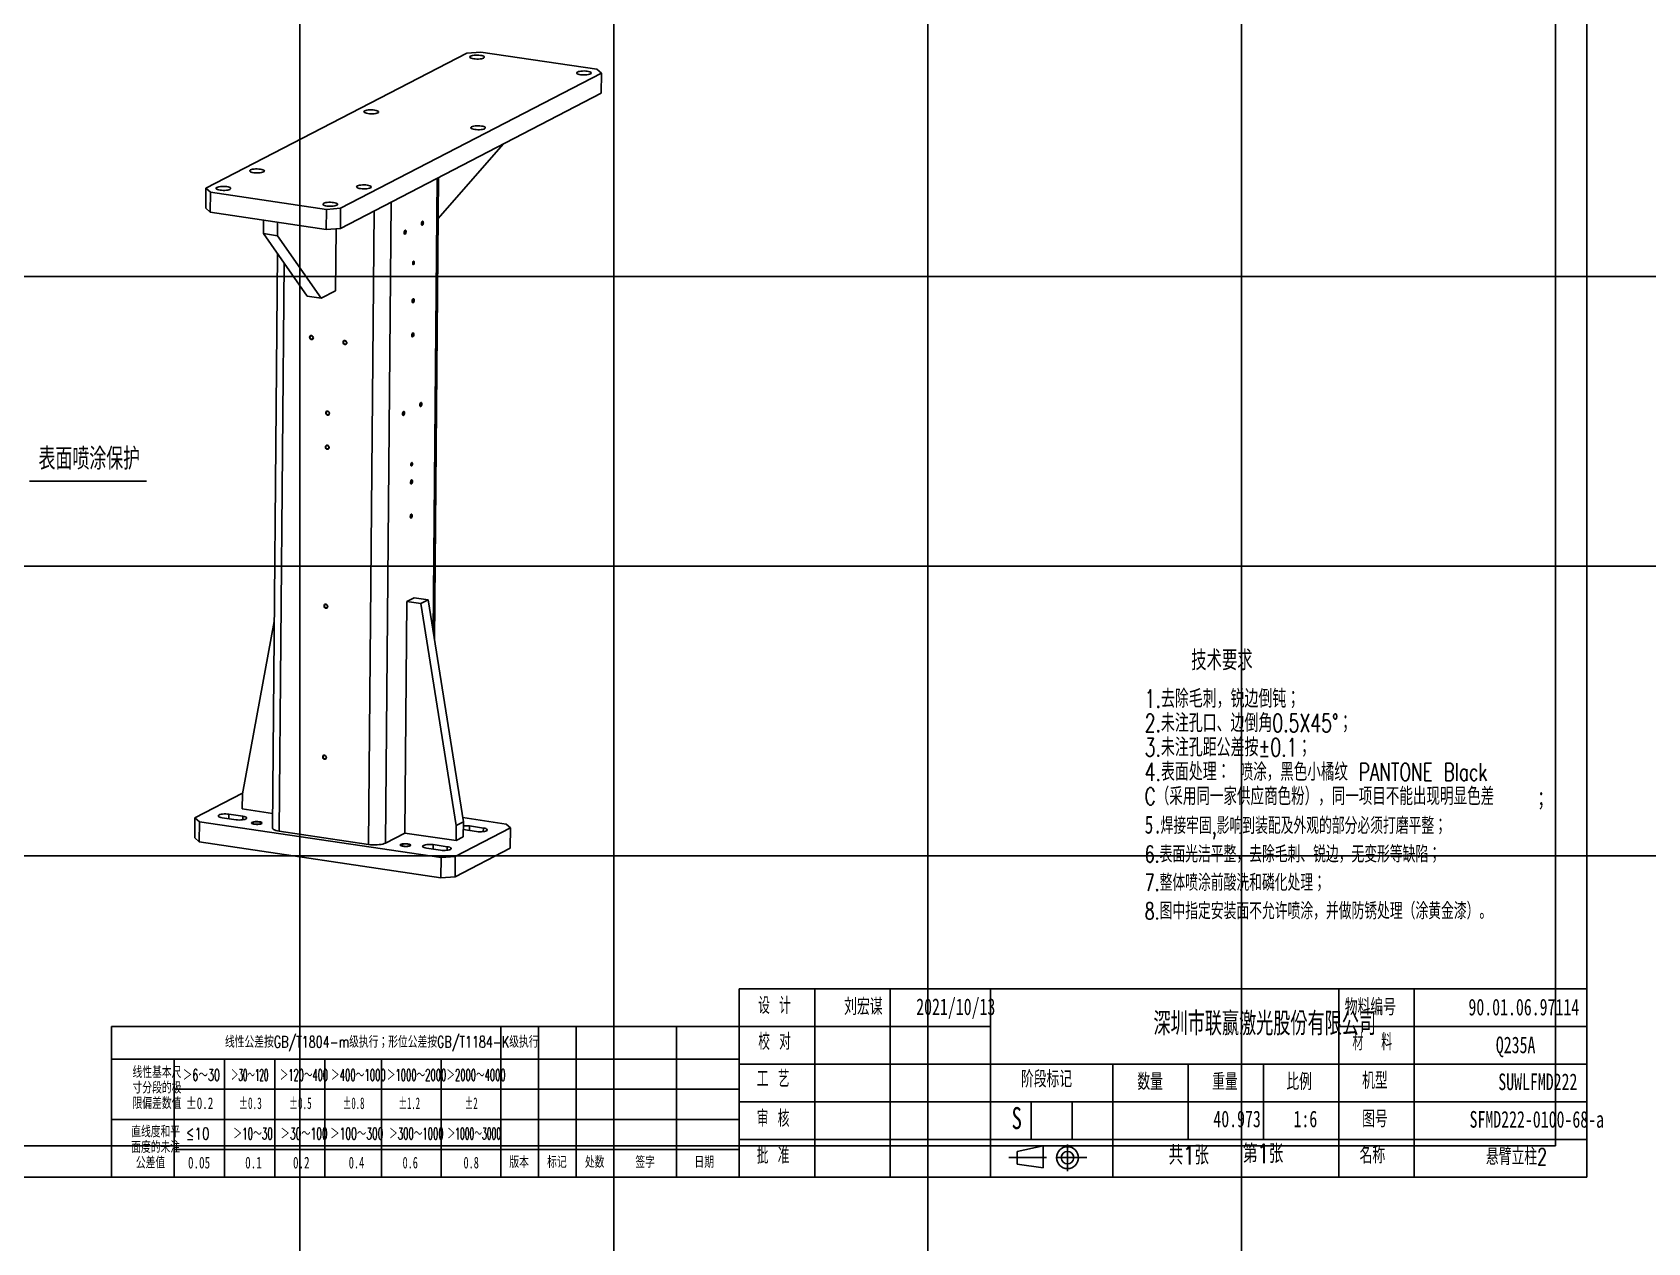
# Model space of a CAD drawing. Extents: x -990 to 1410, y -990 to 1287.
# Drawn here: x 167.4 to 424.7, y -5.5 to 187.4 of the extents above; entities that cross this region are included whole.
import ezdxf

# ---------------------------------------------------------------- set-up
doc = ezdxf.new("R2010")
doc.units = 0
doc.linetypes.add('SLD-SOLID', pattern=[0])
doc.layers.get('0').update_dxf_attribs({"linetype": 'CONTINUOUS'})
for name, color, linetype in [('FORMAT', 7, 'SLD-SOLID'), ('标注层', 7, 'SLD-SOLID'), ('轮廓实线层', 7, 'SLD-SOLID')]:
    doc.layers.add(name, color=color, linetype=linetype)
doc.styles.add('SLDTEXTSTYLE0', font='TXT', dxfattribs={"width": 0.7})
doc.styles.add('SLDTEXTSTYLE10', font='TXT', dxfattribs={"width": 0.529686, "bigfont": 'bigfont'})
doc.styles.add('SLDTEXTSTYLE11', font='TXT', dxfattribs={"width": 0.535647, "bigfont": 'bigfont'})
doc.styles.add('SLDTEXTSTYLE12', font='TXT', dxfattribs={"width": 0.544704, "bigfont": 'bigfont'})
doc.styles.add('SLDTEXTSTYLE13', font='TXT', dxfattribs={"width": 0.532689, "bigfont": 'bigfont'})
doc.styles.add('SLDTEXTSTYLE14', font='TXT', dxfattribs={"width": 0.575959, "bigfont": 'bigfont'})
doc.styles.add('SLDTEXTSTYLE15', font='TXT', dxfattribs={"width": 0.569875, "bigfont": 'bigfont'})
doc.styles.add('SLDTEXTSTYLE16', font='TXT', dxfattribs={"width": 0.760285, "bigfont": 'bigfont'})
doc.styles.add('SLDTEXTSTYLE17', font='TXT', dxfattribs={"width": 0.521764, "bigfont": 'bigfont'})
doc.styles.add('SLDTEXTSTYLE18', font='TXT', dxfattribs={"width": 0.453032, "bigfont": 'bigfont'})
doc.styles.add('SLDTEXTSTYLE19', font='TXT', dxfattribs={"width": 0.608642, "bigfont": 'bigfont'})
doc.styles.add('SLDTEXTSTYLE2', font='TXT', dxfattribs={"width": 0.7, "bigfont": 'bigfont'})
doc.styles.add('SLDTEXTSTYLE20', font='TXT', dxfattribs={"width": 0.6, "bigfont": 'bigfont'})
doc.styles.add('SLDTEXTSTYLE21', font='TXT', dxfattribs={"width": 0.669571, "bigfont": 'bigfont'})
doc.styles.add('SLDTEXTSTYLE22', font='TXT', dxfattribs={"width": 0.526357, "bigfont": 'bigfont'})
doc.styles.add('SLDTEXTSTYLE23', font='TXT', dxfattribs={"width": 0.477246, "bigfont": 'bigfont'})
doc.styles.add('SLDTEXTSTYLE3', font='TXT', dxfattribs={"width": 0.633333, "bigfont": 'bigfont'})
doc.styles.add('SLDTEXTSTYLE4', font='TXT', dxfattribs={"width": 0.541697})
doc.styles.add('SLDTEXTSTYLE5', font='TXT', dxfattribs={"width": 0.644567})
doc.styles.add('SLDTEXTSTYLE6', font='TXT', dxfattribs={"width": 0.655578})
doc.styles.add('SLDTEXTSTYLE7', font='TXT', dxfattribs={"width": 0.551358})
doc.styles.add('SLDTEXTSTYLE8', font='TXT', dxfattribs={"width": 0.573894})
doc.styles.add('SLDTEXTSTYLE9', font='TXT', dxfattribs={"width": 0.582539})

# ---------------------------------------------------------------- blocks, each defined once
blk = doc.blocks.new('SW_NOTE_4')
at = {"layer": 'FORMAT', "color": 0, "attachment_point": 1}
for s, insert, char_height, style in [('\\M+18B5A术\\M+19776\\M+18B81', (0, 4.09), 3.175, 'SLDTEXTSTYLE2'), ('1.\\M+18B8E\\M+18F9C\\M+196D1\\M+18E68\\M+18143锐边\\M+1937C钝\\M+18147', (-7.41, -2.17), 2.88, 'SLDTEXTSTYLE2'), ('2.\\M+196A2\\M+1928D\\M+18D45\\M+18CFB\\M+18141边\\M+1937C\\M+18A700.5X45\\M+1818B\\M+18147', (-7.41, -6.05), 2.88, 'SLDTEXTSTYLE2'), ('3.\\M+196A2\\M+1928D\\M+18D45\\M+18B97\\M+18CF6\\M+18DB7\\M+188C2\\M+1817D0.1\\M+18147', (-7.41, -9.93), 2.88, 'SLDTEXTSTYLE2'), ('4.\\M+1955C\\M+196CA处\\M+1979D\\M+18146', (-7.41, -13.81), 2.88, 'SLDTEXTSTYLE2'), ('喷涂\\M+18143\\M+1FC4B\\M+19046\\M+18FAC\\M+18B6B纹 PANTONE Black', (7.71, -13.89), 2.8, 'SLDTEXTSTYLE2'), ('C\\M+18169\\M+18DD1\\M+19770\\M+193AF\\M+188EA\\M+189C6\\M+18B9F应\\M+18FA4\\M+19046\\M+195B2\\M+1816A\\M+18143\\M+193AF\\M+188EA项\\M+196DA\\M+19573\\M+1945C\\M+18F6F现\\M+196BE显\\M+19046\\M+18DB7', (-7.41, -17.77), 2.8, 'SLDTEXTSTYLE2'), (';', (55.06, -17.69), 2.88, 'SLDTEXTSTYLE0'), ('5.', (-7.41, -22.23), 2.88, 'SLDTEXTSTYLE0'), ('焊\\M+190DA\\M+19853\\M+18CC5,\\M+18965响\\M+1939E\\M+19195\\M+1947A\\M+18B79\\M+18A4F观\\M+19349\\M+19594\\M+195AA\\M+1954B须\\M+191C5\\M+19681\\M+195BD\\M+190AE\\M+18147', (-4.88, -22.52), 2.64583, 'SLDTEXTSTYLE2'), ('6.\\M+1955C\\M+196CA\\M+18CF5洁\\M+195BD\\M+190AE\\M+18143\\M+18B8E\\M+18F9C\\M+196D1\\M+18E68\\M+18141锐边\\M+18143\\M+19DD9变\\M+18C60\\M+19399\\M+1E39E\\M+1E89C\\M+18147', (-7.41, -27.06), 2.64583, 'SLDTEXTSTYLE2'), ('7.\\M+190AE\\M+191CC喷涂\\M+1914F\\M+18E5F\\M+190F4\\M+19861磷\\M+189BB处\\M+1979D\\M+18147', (-7.41, -31.59), 2.6458, 'SLDTEXTSTYLE2'), ('8.图\\M+19286\\M+18E77\\M+192E8\\M+188C0\\M+19195\\M+196CA\\M+19573\\M+188F2许喷涂\\M+18143\\M+19BF3\\M+198F4\\M+19668锈处\\M+1979D\\M+18169涂\\M+189A9\\M+18BE0\\M+18EBD\\M+1816A\\M+18142', (-7.41, -36.11), 2.64583, 'SLDTEXTSTYLE2')]:
    blk.add_mtext(s, dxfattribs=dict(at, insert=insert, char_height=char_height, style=style))
blk = doc.blocks.new('SW_NOTE_5')
at = {"layer": 'FORMAT', "color": 0, "char_height": 1.8521, "attachment_point": 2, "style": 'SLDTEXTSTYLE2'}
for s, insert in [('\\M+192BC线\\M+19378\\M+19861\\M+195BD', (6.37, 2.39)), ('\\M+196CA\\M+19378\\M+19349\\M+196A2\\M+1928D', (6.37, -0.08)), ('\\M+18CF6\\M+18DB7值', (5.55, -2.55))]:
    blk.add_mtext(s, dxfattribs=dict(at, insert=insert))
blk = doc.blocks.new('SW_NOTE_6')
at = {"layer": 'FORMAT', "color": 0, "char_height": 1.8521, "attachment_point": 2, "style": 'SLDTEXTSTYLE2'}
for s, insert in [('线\\M+190AB\\M+18AEE\\M+1967B\\M+18EDA', (6.37, 2.39)), ('\\M+190A1\\M+195AA\\M+19269\\M+19349极', (6.37, -0.08)), ('\\M+18CC0\\M+195CE\\M+18DB7\\M+19094值', (6.37, -2.55))]:
    blk.add_mtext(s, dxfattribs=dict(at, insert=insert))
blk = doc.blocks.new('SW_NOTE_13')
at = {"layer": '标注层', "color": 0}
for p, q in [((-1.43, -0.81), (17.21, -0.81)), ((17.21, -0.81), (-1.43, -0.81)), ((-1.43, -0.81), (17.21, -0.81)), ((17.21, -0.81), (-1.43, -0.81)), ((-1.43, -0.81), (17.21, -0.81)), ((17.21, -0.81), (-1.43, -0.81))]:
    blk.add_line(p, q, dxfattribs=at)
at = {"layer": '标注层', "color": 0, "insert": (0, 4.51), "char_height": 3.5, "attachment_point": 1, "style": 'SLDTEXTSTYLE2'}
blk.add_mtext('\\M+1955C\\M+196CA喷涂\\M+195DB护', dxfattribs=at)

msp = doc.modelspace()

# ---------------------------------------------------------------- linework, layer by layer
at = {"color": 7, "linetype": 'SLD-SOLID'}
for p, q in [((210, -712.999), (210, 1286.999)), ((210, 1009.999), (210, -989.999)), ((260, 10), (260, 1010)), ((310, 10), (310, 1010)), ((360, 10), (360, 1010)), ((260, 287), (260, -713)), ((310, 287), (310, -713)), ((360, 287), (360, -713)), ((410, 287), (410, 10)), ((236.58000686, 184.0616802), (195.02676065, 162.54849774)), ((238.82612972, 184.23786993), (236.58000686, 184.0616802)), ((257.32819789, 181.48329122), (238.82612972, 184.23786993)), ((216.48915911, 159.35318652), (258.04240532, 180.86636899)), ((258.04240532, 180.86636899), (257.32819789, 181.48329122)), ((258.01442948, 177.65890306), (258.04240532, 180.86636899)), ((216.46118327, 156.1457206), (258.01442948, 177.65890306)), ((232.03815397, 157.70979368), (242.36879374, 169.55875583)), ((194.99878481, 159.34103182), (195.02676065, 162.54849774)), ((195.02676065, 162.54849774), (195.74096694, 161.93157492)), ((231.45176049, 90.47901963), (232.09510945, 164.23980534)), ((195.74096694, 161.93157492), (195.7129911, 158.724109)), ((195.74096694, 161.93157492), (214.24303511, 159.17699621)), ((195.7129911, 158.724109), (194.99878481, 159.34103182)), ((195.7129911, 158.724109), (214.21505927, 155.96953028)), ((204.23465615, 157.4554075), (204.2158981, 155.3047729)), ((206.45490428, 157.12485806), (206.43614623, 154.97422346)), ((214.21505927, 155.96953028), (214.24303511, 159.17699621)), ((214.24303511, 159.17699621), (216.48915911, 159.35318652)), ((216.48915911, 159.35318652), (216.46118327, 156.1457206)), ((206.43614623, 154.97422346), (204.2158981, 155.3047729)), ((204.2158981, 155.3047729), (211.18211652, 145.34118846)), ((206.43614623, 154.97422346), (213.40236465, 145.01063903)), ((216.46118327, 156.1457206), (214.21505927, 155.96953028)), ((215.70024038, 146.20030829), (215.78652368, 156.09279901)), ((206.44122707, 152.12194874), (205.64297574, 60.60140806)), ((1009.999, 148.5), (-989.999, 148.5)), ((-589.999, 148.5), (1409.999, 148.5)), ((213.40236465, 145.01063903), (211.18211652, 145.34118846)), ((213.40236465, 145.01063903), (215.70024038, 146.20030829)), ((410, 102.33333333), (-590, 102.33333333)), ((10, 102.33333333), (1010, 102.33333333)), ((226.73081829, 59.8100618), (227.05254048, 96.69592382)), ((228.20147813, 97.29075834), (227.05254048, 96.69592382)), ((227.05254048, 96.69592382), (229.2727893, 96.36537428)), ((228.20147813, 97.29075834), (230.42172695, 96.9602088)), ((230.42172695, 96.9602088), (229.2727893, 96.36537428)), ((229.2727893, 96.36537428), (234.89271065, 61.0036443)), ((230.42172695, 96.9602088), (236.0416483, 61.59847882)), ((200.84890461, 66.07206922), (205.93003182, 93.51279384)), ((193.297717, 62.2346059), (200.86364616, 66.15168169)), ((200.82792275, 63.66647202), (200.84890461, 66.07206922)), ((193.26974118, 59.02714297), (193.297717, 62.2346059)), ((193.297717, 62.2346059), (194.01192467, 61.61768307)), ((197.6238354, 62.25430499), (199.84408367, 61.92375553)), ((200.91642553, 62.47893444), (198.69617727, 62.8094839)), ((205.6634301, 62.94656409), (200.82792275, 63.66647202)), ((235.93505626, 62.26917857), (242.83666452, 61.24167057)), ((194.01192467, 61.61768307), (193.98394885, 58.41022013)), ((232.49622504, 55.88815955), (194.01192467, 61.61768307)), ((220.93333824, 57.9925805), (206.72374976, 60.10809697)), ((226.73081829, 59.8100618), (223.62868653, 58.20400854)), ((234.87172879, 58.59804709), (226.73081829, 59.8100618)), ((243.5508722, 60.62474773), (234.74234987, 56.06434956)), ((234.89271065, 61.0036443), (234.87172879, 58.59804709)), ((236.02066644, 59.19288161), (234.87172879, 58.59804709)), ((236.0416483, 61.59847882), (234.89271065, 61.0036443)), ((236.0416483, 61.59847882), (236.02066644, 59.19288161)), ((236.03089596, 60.36571997), (238.15241193, 60.04986973)), ((239.22475379, 60.60504864), (237.00450552, 60.9355981)), ((243.5508722, 60.62474773), (242.83666452, 61.24167057)), ((243.52289638, 57.41728479), (243.5508722, 60.62474773)), ((193.98394885, 58.41022013), (193.26974118, 59.02714297)), ((232.46824923, 52.68069661), (193.98394885, 58.41022013)), ((230.1874752, 57.40624648), (232.40772347, 57.07569702)), ((233.48006533, 57.63087593), (231.25981706, 57.96142539)), ((243.52289638, 57.41728479), (234.71437405, 52.85688662)), ((410, 56.16666667), (-590, 56.16666667)), ((10, 56.16666667), (1010, 56.16666667)), ((232.46824923, 52.68069661), (232.49622504, 55.88815955)), ((232.49622504, 55.88815955), (234.74234987, 56.06434956)), ((234.74234987, 56.06434956), (234.71437405, 52.85688662)), ((234.71437405, 52.85688662), (232.46824923, 52.68069661)), ((410, 10), (10, 10))]:
    msp.add_line(p, q, dxfattribs=at)
at = {"color": 8, "linetype": 'SLD-SOLID'}
for p, q in [((231.24171654, 91.80065927), (231.87253296, 164.12457194)), ((224.51933178, 160.3176309), (223.62868653, 58.20400854)), ((220.93333824, 57.9925805), (221.81360948, 158.91680888)), ((207.51293428, 150.58911621), (206.72374976, 60.10809697)), ((198.68995052, 62.09558003), (198.69617727, 62.8094839)), ((200.91150202, 61.9144472), (200.91642553, 62.47893444)), ((236.99827878, 60.22169423), (237.00450552, 60.9355981)), ((239.21983028, 60.0405614), (239.22475379, 60.60504864)), ((231.25359032, 57.24752152), (231.25981706, 57.96142539)), ((233.47514182, 57.06638869), (233.48006533, 57.63087593))]:
    msp.add_line(p, q, dxfattribs=at)
at = {"color": 7, "linetype": 'SLD-SOLID', "flags": 128}
for points in [[(237.68961315, 183.15612324), (237.93361387, 183.12875772), (238.19226593, 183.1166844), (238.45259756, 183.12050759), (238.70155696, 183.14003705), (238.92665643, 183.17429095), (239.11661312, 183.22155422), (239.26189972, 183.27945627), (239.35523187, 183.34509328), (239.39192786, 183.41517392), (239.37014923, 183.48618443), (239.29098871, 183.55456422), (239.15841258, 183.61688333), (238.97907183, 183.67001815), (238.76195487, 183.71130208), (238.51795698, 183.7386687), (238.25930492, 183.75074203), (237.99897329, 183.74691883), (237.75001333, 183.72738946), (237.52491213, 183.69313429), (237.3349549, 183.64587111), (237.18966885, 183.58796897), (237.09633614, 183.52233205), (237.05964071, 183.45225133), (237.08142107, 183.38124208), (237.16058214, 183.31286221), (237.29315827, 183.2505431), (237.47249902, 183.19740827), (237.68961315, 183.15612324)], [(254.71151617, 180.62191078), (254.95551634, 180.59454534), (255.2141684, 180.58247202), (255.47450003, 180.58629521), (255.72345999, 180.60582459), (255.9485589, 180.64007857), (256.13851614, 180.68734175), (256.28380219, 180.74524389), (256.3771349, 180.81088081), (256.41383033, 180.88096153), (256.39205225, 180.95197197), (256.31289118, 181.02035184), (256.18031505, 181.08267094), (256.0009743, 181.13580577), (255.78385789, 181.17708962), (255.53985945, 181.20445632), (255.28120739, 181.21652964), (255.02087576, 181.21270645), (254.77191635, 181.19317699), (254.5468146, 181.15892191), (254.35685792, 181.11165864), (254.21157132, 181.05375659), (254.11823916, 180.98811959), (254.08154318, 180.91803895), (254.10332409, 180.84702961), (254.18248461, 180.77864982), (254.31506074, 180.71633072), (254.49440149, 180.66319589), (254.71151617, 180.62191078)], [(220.83852849, 174.43188405), (221.08252921, 174.40451854), (221.34118013, 174.39244462), (221.60151176, 174.39626781), (221.85047002, 174.41579668), (222.07557178, 174.45005177), (222.26552846, 174.49731503), (222.41081506, 174.55521708), (222.50414722, 174.62085409), (222.5408432, 174.69093473), (222.51906457, 174.76194524), (222.43990291, 174.83032444), (222.30732678, 174.89264355), (222.12798489, 174.94577778), (221.91087021, 174.9870629), (221.66687004, 175.01442833), (221.40821912, 175.02650225), (221.14788749, 175.02267905), (220.89892867, 175.00315027), (220.67382747, 174.9688951), (220.48387024, 174.92163192), (220.33858419, 174.86372979), (220.24525148, 174.79809286), (220.20855605, 174.72801214), (220.23033413, 174.65700171), (220.30949634, 174.58862243), (220.44207247, 174.52630332), (220.62141436, 174.47316909), (220.83852849, 174.43188405)], [(237.86043151, 171.89767159), (238.10443168, 171.87030615), (238.3630826, 171.85823224), (238.62341423, 171.86205543), (238.87237305, 171.88158422), (239.09747425, 171.91583938), (239.28743148, 171.96310257), (239.43271753, 172.0210047), (239.52605024, 172.08664162), (239.56274567, 172.15672235), (239.54096759, 172.22773278), (239.46180538, 172.29611206), (239.32922925, 172.35843116), (239.14988736, 172.4115654), (238.93277323, 172.45285043), (238.68877251, 172.48021595), (238.43012159, 172.49228987), (238.16978996, 172.48846667), (237.9208317, 172.46893781), (237.69572994, 172.43468272), (237.50577326, 172.38741946), (237.36048666, 172.3295174), (237.2671545, 172.2638804), (237.23045852, 172.19379976), (237.25223715, 172.12278924), (237.33139881, 172.05441005), (237.46397494, 171.99209094), (237.64331683, 171.9389567), (237.86043151, 171.89767159)], [(202.64701497, 165.01367043), (202.89101569, 164.98630491), (203.14966661, 164.97423099), (203.40999881, 164.97805448), (203.65895707, 164.99758335), (203.88405826, 165.03183814), (204.07401494, 165.0791014), (204.21930154, 165.13700346), (204.3126337, 165.20264046), (204.34932968, 165.2727211), (204.32755105, 165.34373162), (204.24838939, 165.41211081), (204.11581326, 165.47442992), (203.93647137, 165.52756416), (203.71935669, 165.56884927), (203.47535652, 165.59621471), (203.2167056, 165.60828862), (202.95637397, 165.60446543), (202.70741516, 165.58493664), (202.48231395, 165.55068148), (202.29235672, 165.50341829), (202.14707067, 165.44551616), (202.05373796, 165.37987924), (202.01704253, 165.30979851), (202.03882118, 165.23878838), (202.11798339, 165.1704091), (202.25055895, 165.1080897), (202.42990084, 165.05495546), (202.64701497, 165.01367043)], [(197.2853058, 162.23777593), (197.52930652, 162.21041041), (197.78795744, 162.19833649), (198.04828907, 162.20215969), (198.29724733, 162.22168855), (198.52234909, 162.25594364), (198.71230577, 162.3032069), (198.85759237, 162.36110895), (198.95092453, 162.42674596), (198.98762051, 162.4968266), (198.96584188, 162.56783712), (198.88668022, 162.63621631), (198.75410409, 162.69853542), (198.5747622, 162.75166965), (198.35764752, 162.79295477), (198.11364735, 162.8203202), (197.85499643, 162.83239412), (197.5946648, 162.82857093), (197.34570599, 162.80904214), (197.12060478, 162.77478697), (196.93064755, 162.72752379), (196.7853615, 162.66962166), (196.69202879, 162.60398473), (196.65533336, 162.53390401), (196.67711144, 162.46289358), (196.75627365, 162.3945143), (196.88884978, 162.33219519), (197.06819167, 162.27906096), (197.2853058, 162.23777593)], [(219.66891799, 162.47945796), (219.91291816, 162.45209253), (220.17156908, 162.44001861), (220.43190128, 162.4438421), (220.6808601, 162.46337089), (220.90596073, 162.49762576), (221.09591796, 162.54488894), (221.24120401, 162.60279107), (221.33453672, 162.668428), (221.37123215, 162.73850872), (221.34945407, 162.80951915), (221.27029186, 162.87789843), (221.13771573, 162.94021754), (220.95837384, 162.99335177), (220.74125971, 163.03463681), (220.49725899, 163.06200232), (220.23860807, 163.07407624), (219.97827644, 163.07025305), (219.72931818, 163.05072418), (219.50421643, 163.01646909), (219.31425974, 162.96920583), (219.16897314, 162.91130378), (219.07564098, 162.84566677), (219.038945, 162.77558613), (219.0607242, 162.70457591), (219.13988586, 162.63619672), (219.27246142, 162.57387731), (219.45180331, 162.52074308), (219.66891799, 162.47945796)], [(214.30720882, 159.70356346), (214.55120899, 159.67619803), (214.80985991, 159.66412411), (215.07019154, 159.6679473), (215.31915036, 159.68747609), (215.54425156, 159.72173126), (215.73420879, 159.76899444), (215.87949484, 159.82689657), (215.97282755, 159.8925335), (216.00952298, 159.96261422), (215.9877449, 160.03362465), (215.90858269, 160.10200393), (215.77600656, 160.16432304), (215.59666467, 160.21745727), (215.37955054, 160.2587423), (215.13554982, 160.28610782), (214.8768989, 160.29818174), (214.61656727, 160.29435854), (214.36760901, 160.27482968), (214.14250726, 160.24057459), (213.95255057, 160.19331133), (213.80726397, 160.13540928), (213.71393181, 160.06977227), (213.67723583, 159.99969163), (213.69901446, 159.92868112), (213.77817612, 159.86030192), (213.91075225, 159.79798281), (214.09009414, 159.74484858), (214.30720882, 159.70356346)], [(229.6756506, 157.03636747), (229.66297835, 156.90758626), (229.62886296, 156.78633573), (229.57855755, 156.69107616), (229.51972056, 156.63631013), (229.46130962, 156.6303739), (229.41221709, 156.6741726), (229.3799169, 156.76103808), (229.36932657, 156.87774498), (229.38205808, 157.00652678), (229.41617347, 157.12777731), (229.46647888, 157.22303688), (229.52531572, 157.27780284), (229.58372681, 157.28373914), (229.63281934, 157.23994044), (229.66511953, 157.15307496), (229.67570986, 157.03636747)], [(229.52021014, 156.69244054), (229.56875068, 156.73762286), (229.61025261, 156.81621218), (229.63839775, 156.91624351), (229.64890128, 157.02248798), (229.64016422, 157.1187717), (229.61351662, 157.19043542), (229.57301532, 157.22656956), (229.52482615, 157.22167243), (229.47628575, 157.17649018), (229.43478382, 157.09790087), (229.40663868, 156.99786953), (229.396135, 156.89162439), (229.4048722, 156.79534134), (229.43151981, 156.72367762), (229.47202111, 156.68754348), (229.52021014, 156.69244054)], [(226.91822052, 155.60876458), (226.90552791, 155.47998337), (226.87141252, 155.35873284), (226.8211071, 155.26347327), (226.76227026, 155.20870731), (226.70385918, 155.20277101), (226.65476664, 155.24656971), (226.62246646, 155.33343519), (226.61187613, 155.45014208), (226.62460764, 155.57892389), (226.65872303, 155.70017442), (226.70902844, 155.79543399), (226.76786543, 155.85020002), (226.82627637, 155.85613625), (226.8753689, 155.81233755), (226.90766909, 155.72547207), (226.91825941, 155.60876458)], [(226.76275984, 155.26483772), (226.81130024, 155.31001997), (226.85280216, 155.38860928), (226.88094731, 155.48864062), (226.89145098, 155.59488517), (226.88271378, 155.69116881), (226.85606618, 155.76283253), (226.81556488, 155.79896667), (226.76737585, 155.79406961), (226.71883531, 155.74888729), (226.67733338, 155.67029797), (226.64918823, 155.57026664), (226.6386847, 155.46402157), (226.64742176, 155.36773845), (226.67406937, 155.29607473), (226.71457067, 155.25994059), (226.76275984, 155.26483772)], [(228.09252727, 150.36557421), (228.14106769, 150.41075587), (228.18256964, 150.48934461), (228.21071484, 150.58937656), (228.22121842, 150.69562165), (228.21248132, 150.79190535), (228.18583366, 150.86356845), (228.14533233, 150.89970198), (228.09714328, 150.8948055), (228.04860285, 150.84962265), (228.0071009, 150.77103391), (227.97895571, 150.67100315), (227.96845213, 150.56475806), (227.97718924, 150.46847436), (228.00383688, 150.39681007), (228.04433822, 150.36067654), (228.09252727, 150.36557421)], [(228.19554806, 144.69550215), (228.18284065, 144.56672029), (228.14872526, 144.44546976), (228.09841987, 144.35021079), (228.03958299, 144.29544482), (227.98117202, 144.28950857), (227.9320795, 144.33330668), (227.89977931, 144.42017216), (227.88918888, 144.5368796), (227.90192049, 144.66566146), (227.93603588, 144.7869108), (227.98634128, 144.88217095), (228.04517815, 144.93693693), (228.10358913, 144.94287317), (228.15268164, 144.89907387), (228.18498184, 144.81220958), (228.19557227, 144.69550215)], [(228.04007257, 144.35157523), (228.08861299, 144.39675689), (228.13011495, 144.47534682), (228.15826014, 144.57537758), (228.16876372, 144.68162267), (228.16002661, 144.77790637), (228.13337896, 144.84956947), (228.09287763, 144.88570419), (228.04468858, 144.88080652), (227.99614816, 144.83562486), (227.9546462, 144.75703493), (227.92650101, 144.65700417), (227.91599743, 144.55075908), (227.92473453, 144.45447538), (227.95138219, 144.38281228), (227.99188351, 144.34667756), (228.04007257, 144.35157523)], [(212.15188503, 138.69950339), (212.1283073, 138.58011359), (212.06322779, 138.48561066), (211.96658128, 138.43037933), (211.85308144, 138.42283176), (211.7400072, 138.46411156), (211.64457358, 138.54793969), (211.58130925, 138.66155039), (211.55984587, 138.78764988), (211.58345044, 138.90703968), (211.64852997, 139.001545), (211.74517646, 139.05677395), (211.8586766, 139.06432387), (211.97175054, 139.02304171), (212.06718418, 138.93921597), (212.13044849, 138.82560288), (212.15191187, 138.69950339)], [(211.85357101, 138.47896217), (211.94720841, 138.48519082), (212.0269417, 138.53075579), (212.0806322, 138.60872078), (212.10010631, 138.70721618), (212.08239867, 138.81124957), (212.0302057, 138.90497844), (211.95147303, 138.97413573), (211.85818702, 139.00819346), (211.76454935, 139.00196484), (211.68481606, 138.95639988), (211.63112556, 138.87843488), (211.61165171, 138.77993706), (211.62935909, 138.6759061), (211.68155206, 138.58217723), (211.76028473, 138.51301993), (211.85357101, 138.47896217)], [(228.14798355, 139.24280966), (228.13528172, 139.1140278), (228.10116634, 138.99277846), (228.05086094, 138.8975183), (227.99202405, 138.84275113), (227.93361309, 138.83681608), (227.88452058, 138.88061539), (227.85222038, 138.96747967), (227.84162995, 139.08418711), (227.85436156, 139.21296897), (227.88847695, 139.33421831), (227.93878235, 139.42947846), (227.99761923, 139.48424563), (228.0560302, 139.49018068), (228.10512271, 139.44638138), (228.13742291, 139.35951709), (228.14801334, 139.24280966)], [(227.99251363, 138.89888154), (228.04105406, 138.9440644), (228.08255601, 139.02265313), (228.11070122, 139.12268629), (228.12120479, 139.22893018), (228.11246767, 139.32521268), (228.08582004, 139.39687817), (228.0453187, 139.4330117), (227.99712966, 139.42811522), (227.94858923, 139.38293237), (227.90708728, 139.30434363), (227.87894207, 139.20431048), (227.8684385, 139.09806659), (227.87717561, 139.00178408), (227.90382325, 138.93011859), (227.94432458, 138.89398507), (227.99251363, 138.89888154)], [(217.48042107, 137.90618471), (217.45690298, 137.78679491), (217.39182347, 137.69229198), (217.29517696, 137.63706065), (217.18167684, 137.62951312), (217.06860288, 137.67079289), (216.97316925, 137.75462102), (216.90990493, 137.86823171), (216.88844155, 137.99433121), (216.91204611, 138.11372101), (216.97712564, 138.20822633), (217.07377214, 138.26345527), (217.187272, 138.27100523), (217.30034622, 138.22972303), (217.39577986, 138.14589729), (217.45904416, 138.03228421), (217.48050755, 137.90618471)], [(217.18216642, 137.68564353), (217.27580408, 137.69187215), (217.35553738, 137.73743711), (217.40922787, 137.8154021), (217.42870171, 137.91389754), (217.41099435, 138.01793089), (217.35880138, 138.11165976), (217.28006871, 138.18081706), (217.18678242, 138.21487482), (217.09314503, 138.20864616), (217.01341174, 138.1630812), (216.95972124, 138.08511621), (216.94024711, 137.98661842), (216.95795477, 137.88258742), (217.01014773, 137.78885855), (217.08888041, 137.71970125), (217.18216642, 137.68564353)], [(214.71476555, 126.67578133), (214.69119263, 126.55639156), (214.6261131, 126.46188624), (214.52946663, 126.40665729), (214.41596671, 126.39910734), (214.30289271, 126.44038951), (214.20745909, 126.52421524), (214.14419479, 126.63782833), (214.1227312, 126.76392785), (214.14633597, 126.88331762), (214.21141548, 126.97782055), (214.30806197, 127.03305189), (214.42156187, 127.04059945), (214.5346359, 126.99931967), (214.63006949, 126.91549155), (214.69333382, 126.80188085), (214.71479741, 126.67578133)], [(214.41645629, 126.45523775), (214.51009372, 126.4614664), (214.58982707, 126.50703136), (214.64351766, 126.58499634), (214.6629916, 126.68349415), (214.64528414, 126.78752512), (214.59309108, 126.88125401), (214.51435837, 126.9504137), (214.4210723, 126.98446904), (214.32743488, 126.97824278), (214.24770151, 126.93267543), (214.19401092, 126.85471045), (214.174537, 126.75621503), (214.19224445, 126.65218167), (214.2444375, 126.55845279), (214.32317023, 126.48929548), (214.41645629, 126.45523775)], [(226.6664505, 126.74157185), (226.65374535, 126.61279005), (226.61962995, 126.49153832), (226.56932455, 126.39628055), (226.5104877, 126.34151339), (226.45207663, 126.33557828), (226.40298408, 126.37937519), (226.37068391, 126.46624187), (226.36009358, 126.58294936), (226.37282509, 126.71173116), (226.40694047, 126.8329805), (226.45724589, 126.92824066), (226.51608286, 126.9830055), (226.57449381, 126.98894293), (226.62358634, 126.94514363), (226.65588654, 126.85827934), (226.66647686, 126.74157185)], [(226.51097728, 126.3976438), (226.55951768, 126.44282665), (226.60101961, 126.52141536), (226.62916475, 126.6214461), (226.63966844, 126.72769244), (226.63093122, 126.82397489), (226.60428361, 126.89563801), (226.56378231, 126.93177156), (226.51559329, 126.92687509), (226.46705274, 126.88169217), (226.42555081, 126.80310346), (226.39740567, 126.70307272), (226.38690215, 126.59682884), (226.3956392, 126.50054393), (226.42228681, 126.42888081), (226.46278811, 126.39274726), (226.51097728, 126.3976438)], [(229.42388058, 128.16917474), (229.4111958, 128.04039294), (229.37708039, 127.91914121), (229.326775, 127.82388344), (229.267938, 127.76911621), (229.20952707, 127.76318118), (229.16043452, 127.80697808), (229.12813435, 127.89384476), (229.11754402, 128.01055225), (229.13027553, 128.13933405), (229.16439091, 128.26058339), (229.21469633, 128.35584356), (229.27353316, 128.41060832), (229.33194426, 128.41654582), (229.38103678, 128.37274652), (229.41333698, 128.28588223), (229.42392731, 128.16917474)], [(229.26842758, 127.82524662), (229.31696813, 127.87042954), (229.35847005, 127.94901826), (229.38661519, 128.049049), (229.39711874, 128.15529526), (229.38838167, 128.25157778), (229.36173406, 128.32324091), (229.32123275, 128.35937445), (229.27304359, 128.35447791), (229.22450318, 128.30929507), (229.18300126, 128.23070635), (229.15485612, 128.13067561), (229.14435245, 128.02443166), (229.15308964, 127.92814682), (229.17973725, 127.8564837), (229.22023855, 127.82035016), (229.26842758, 127.82524662)], [(214.66720104, 121.22308764), (214.64363371, 121.10370027), (214.57855418, 121.00919494), (214.48190771, 120.953966), (214.36840777, 120.94641366), (214.25533379, 120.98769821), (214.15990017, 121.07152395), (214.09663587, 121.18513703), (214.07517226, 121.31123417), (214.09877705, 121.43062633), (214.16385654, 121.52512687), (214.26050305, 121.58036059), (214.37400295, 121.58790816), (214.48707698, 121.54662838), (214.58251055, 121.46279787), (214.6457749, 121.34918956), (214.66723847, 121.22308764)], [(214.36889735, 121.00254407), (214.4625348, 121.00877511), (214.54226813, 121.05433767), (214.59595874, 121.13230504), (214.61543266, 121.23080047), (214.5977252, 121.33483144), (214.54553216, 121.42856271), (214.46679945, 121.49772241), (214.37351338, 121.53177775), (214.27987596, 121.52555148), (214.20014259, 121.47998414), (214.14645198, 121.40201677), (214.12697806, 121.30352134), (214.14468553, 121.19949037), (214.19687856, 121.1057591), (214.27561131, 121.03660418), (214.36889735, 121.00254407)], [(227.81276886, 118.29091257), (227.86130931, 118.33609782), (227.90281124, 118.41468416), (227.93095645, 118.51471732), (227.94146002, 118.62096121), (227.9327229, 118.71724371), (227.90607527, 118.7889092), (227.86557391, 118.82504034), (227.81738489, 118.82014625), (227.76884444, 118.77496101), (227.7273425, 118.69637466), (227.6991973, 118.59634151), (227.68869373, 118.49009762), (227.69743084, 118.39381512), (227.72407848, 118.32214962), (227.76457983, 118.28601849), (227.81276886, 118.29091257)], [(227.94377804, 115.82830584), (227.93105809, 115.69952637), (227.89694269, 115.57827464), (227.84663731, 115.48301687), (227.78780045, 115.42825209), (227.72938946, 115.42231465), (227.68029693, 115.46611157), (227.64799675, 115.55297824), (227.6374063, 115.66968329), (227.65013793, 115.79846754), (227.68425334, 115.91971927), (227.73455872, 116.01497703), (227.79339558, 116.06974181), (227.85180657, 116.07567925), (227.9008991, 116.03188234), (227.93319928, 115.94501566), (227.94378969, 115.82830584)], [(227.78829002, 115.4843825), (227.83683043, 115.52956297), (227.8783324, 115.60815409), (227.90647757, 115.70818247), (227.91698114, 115.81442636), (227.90824406, 115.91071364), (227.88159639, 115.98237435), (227.84109508, 116.01851027), (227.79290601, 116.0136114), (227.7443656, 115.96843094), (227.70286363, 115.88983981), (227.67471846, 115.78981144), (227.66421485, 115.68356277), (227.67295196, 115.58728027), (227.69959964, 115.51561955), (227.74010095, 115.47948364), (227.78829002, 115.4843825)], [(227.89621353, 110.37561693), (227.88349915, 110.24683268), (227.84938379, 110.12558574), (227.79907837, 110.03032319), (227.74024151, 109.97555841), (227.68183052, 109.96962097), (227.63273803, 110.01342266), (227.60043781, 110.10028456), (227.5898474, 110.21699438), (227.60257899, 110.34577385), (227.6366944, 110.46702558), (227.68699978, 110.56228335), (227.74583668, 110.61705291), (227.80424763, 110.62298557), (227.85334016, 110.57918866), (227.88564034, 110.49232198), (227.89623079, 110.37561693)], [(227.74073108, 110.03168882), (227.78927149, 110.07686928), (227.83077346, 110.15546041), (227.85891867, 110.25549356), (227.86942224, 110.36173746), (227.86068512, 110.45801996), (227.83403749, 110.52968545), (227.79353613, 110.56581658), (227.74534711, 110.5609225), (227.69680666, 110.51573725), (227.65530473, 110.43715091), (227.62715952, 110.33711776), (227.61665595, 110.23087386), (227.62539307, 110.13459136), (227.6520407, 110.06292587), (227.69254201, 110.02678995), (227.74073108, 110.03168882)], [(214.44618702, 95.89212749), (214.4226945, 95.77273533), (214.35761501, 95.67823479), (214.2609685, 95.62300107), (214.1474686, 95.6154535), (214.03439457, 95.65673328), (213.938961, 95.74056379), (213.87569665, 95.8541721), (213.85423308, 95.98027401), (213.87783784, 96.09966139), (213.94291737, 96.19416671), (214.03956383, 96.24939566), (214.15306378, 96.256948), (214.26613776, 96.21566345), (214.36157138, 96.13183771), (214.42483568, 96.01822463), (214.44629929, 95.89212749)], [(214.14795817, 95.67158391), (214.24159559, 95.67781018), (214.32132896, 95.72337752), (214.37501952, 95.80134011), (214.39449349, 95.89984031), (214.37678602, 96.00387129), (214.32459295, 96.09759778), (214.24586023, 96.16675748), (214.15257416, 96.20081281), (214.05893675, 96.19458655), (213.97920337, 96.14901921), (213.92551281, 96.07105662), (213.90603889, 95.97256119), (213.92374631, 95.86852544), (213.97593939, 95.77479895), (214.0546721, 95.70563925), (214.14795817, 95.67158391)], [(214.23637867, 71.83612678), (214.21287573, 71.71674418), (214.1477962, 71.62223886), (214.05114969, 71.56700514), (213.93764979, 71.55945757), (213.82457577, 71.60073735), (213.72914219, 71.68456786), (213.66587789, 71.79818095), (213.64441423, 71.92427331), (213.66801903, 72.04366546), (213.73309856, 72.13817079), (213.82974507, 72.19340451), (213.94324497, 72.20095207), (214.05631899, 72.1596723), (214.15175257, 72.07584178), (214.21501687, 71.9622287), (214.23648044, 71.83612678)], [(213.93813937, 71.61558798), (214.03177678, 71.62181425), (214.11151015, 71.66738159), (214.16520076, 71.74534896), (214.18467464, 71.84383961), (214.16696721, 71.94787536), (214.11477418, 72.04160663), (214.03604147, 72.11076633), (213.94275539, 72.14482166), (213.84911798, 72.1385954), (213.76938461, 72.09302806), (213.715694, 72.01506069), (213.69622004, 71.91656048), (213.71392755, 71.81253429), (213.76612058, 71.71880302), (213.84485329, 71.64964332), (213.93813937, 71.61558798)], [(198.69617727, 62.8094839), (198.45217668, 62.8368495), (198.19352618, 62.84892326), (197.93319357, 62.84509992), (197.68423504, 62.82557129), (197.45913412, 62.79131627), (197.2691777, 62.74405277), (197.12389055, 62.6861508), (197.03055923, 62.62051386), (196.99386241, 62.55043316), (197.01564078, 62.47942287), (197.09480299, 62.41104359), (197.22737939, 62.34872426), (197.40672072, 62.2955901), (197.6238354, 62.25430499)], [(199.84408367, 61.92375553), (200.0880844, 61.89639001), (200.34673476, 61.88431618), (200.60706722, 61.88813944), (200.85602494, 61.90766839), (201.08112696, 61.94192324), (201.27108338, 61.98918673), (201.41637024, 62.04708856), (201.50970185, 62.11272564), (201.54639867, 62.18280635), (201.5246192, 62.2538168), (201.44545781, 62.32219577), (201.31288155, 62.38451518), (201.13354036, 62.43764941), (200.91642553, 62.47893444)], [(203.51910591, 61.60638177), (203.7046068, 61.56930204), (203.84791838, 61.52026689), (203.93844023, 61.46291329), (203.96946123, 61.40149449), (203.93868077, 61.34056598), (203.84837999, 61.28464631), (203.70525674, 61.23788311), (203.51992663, 61.20374411), (203.30613413, 61.18476161), (203.07973452, 61.18234351), (202.85752069, 61.19666882), (202.65597128, 61.22667539), (202.49003487, 61.2701377), (202.37201944, 61.32383214), (202.31067649, 61.38377667), (202.3105549, 61.44552562), (202.37166554, 61.50449882), (202.48947478, 61.55632305), (202.65524461, 61.5971544), (202.85668255, 61.62396483), (203.07884792, 61.63476572), (203.30526305, 61.62875614), (203.5191375, 61.60638177)], [(202.81062593, 61.23956713), (203.0105104, 61.21944924), (203.22155854, 61.21609403), (203.42501863, 61.22979996), (203.60281298, 61.25934867), (203.73914222, 61.30211512), (203.82189364, 61.35429906), (203.84371549, 61.41126358), (203.80266698, 61.46794741), (203.70239566, 61.51931396), (203.55181221, 61.56079905), (203.36429605, 61.58871636), (203.15650842, 61.60058538), (202.94691351, 61.59535156), (202.75413338, 61.57348003), (202.59529741, 61.5369141), (202.4845192, 61.48890278), (202.43164285, 61.4337119), (202.44136466, 61.37624588), (202.51282277, 61.32161026), (202.63966655, 61.27466029), (202.81062593, 61.23956713)], [(206.72374976, 60.10809697), (206.42927986, 60.16124583), (206.17168543, 60.22723886), (205.95879301, 60.30407089), (205.79707136, 60.38940724), (205.6914343, 60.48065515), (205.64509161, 60.57504204), (205.64297574, 60.60140806)], [(238.15241193, 60.04986973), (238.39641251, 60.02250414), (238.65506302, 60.01043038), (238.91539562, 60.01425371), (239.16435416, 60.03378235), (239.38945507, 60.06803737), (239.57941149, 60.11530086), (239.72469864, 60.17320283), (239.81802996, 60.23883977), (239.85472678, 60.30892048), (239.83294842, 60.37993076), (239.75378621, 60.44831004), (239.62120981, 60.51062938), (239.44186847, 60.56376353), (239.22475379, 60.60504864)], [(223.62868653, 58.20400854), (223.44209368, 58.12539236), (223.20720115, 58.05719983), (222.93114611, 58.00150284), (222.62231697, 57.95999375), (222.29009687, 57.9339338), (221.94458032, 57.92411482), (221.59626527, 57.93083508), (221.25573569, 57.95389045), (220.93333824, 57.9925805)], [(227.20170021, 58.08052109), (227.38725463, 58.0434412), (227.53056511, 57.99440622), (227.62108806, 57.93705245), (227.65210906, 57.87563365), (227.62132749, 57.8147053), (227.53102672, 57.75878563), (227.38790457, 57.71202227), (227.20257335, 57.67788344), (226.98878085, 57.65890093), (226.76238235, 57.65648267), (226.54016742, 57.67080814), (226.33861801, 57.70081472), (226.1726827, 57.74427686), (226.05466617, 57.79797146), (225.99332321, 57.857916), (225.99320272, 57.91966478), (226.05431226, 57.97863814), (226.17212151, 58.03046237), (226.33789244, 58.07129356), (226.53933038, 58.09810399), (226.76149464, 58.10890504), (226.98791087, 58.1028953), (227.20178423, 58.08052109)], [(226.49327265, 57.71370646), (226.69315713, 57.69358856), (226.90420526, 57.69023335), (227.10766646, 57.70393912), (227.28545971, 57.733488), (227.42179005, 57.77625428), (227.50454146, 57.82843822), (227.52636221, 57.88540291), (227.4853137, 57.94208673), (227.38504349, 57.99345312), (227.23446004, 58.03493821), (227.04694387, 58.06285552), (226.83915625, 58.07472454), (226.62956023, 58.06949088), (226.4367801, 58.04761935), (226.27794524, 58.01105326), (226.16716703, 57.96304194), (226.11428957, 57.90785122), (226.12401249, 57.85038504), (226.19546949, 57.79574958), (226.32231327, 57.74879961), (226.49327265, 57.71370646)], [(231.25981706, 57.96142539), (231.01581648, 57.98879098), (230.75716597, 58.00086474), (230.49683337, 57.99704141), (230.24787594, 57.97751261), (230.02277392, 57.94325775), (229.8328175, 57.89599426), (229.68753035, 57.83809229), (229.59419903, 57.77245535), (229.55750221, 57.70237464), (229.57928168, 57.63136419), (229.65844279, 57.56298508), (229.79101918, 57.50066574), (229.97036052, 57.44753159), (230.1874752, 57.40624648)], [(232.40772347, 57.07569702), (232.65172419, 57.0483315), (232.91037456, 57.03625766), (233.17070702, 57.04008092), (233.41966584, 57.05960971), (233.64476676, 57.09386473), (233.83472317, 57.14112822), (233.98001004, 57.19903005), (234.07334165, 57.26466713), (234.11003846, 57.33474784), (234.0882601, 57.40575812), (234.00909761, 57.47413726), (233.87652135, 57.53645666), (233.69718016, 57.58959089), (233.48006533, 57.63087593)]]:
    msp.add_lwpolyline(points, dxfattribs=at)
at = {"color": 7, "linetype": 'SLD-SOLID'}
msp.add_arc((236.4338504, 56.90952563), 4.06631367, 81.9326402851, 95.6141714876, dxfattribs=at)
at = {"layer": 'FORMAT'}
for p, q in [((415, 35), (280, 35)), ((280, 35), (280, 5)), ((292, 35), (292, 5)), ((304, 35), (304, 5)), ((320, 35), (320, 5)), ((375.5, 35), (375.5, 5)), ((387.5, 35), (387.5, 5)), ((280.5, 29), (180, 29)), ((180, 5), (180, 29)), ((242, 29), (242, 5)), ((248, 29), (248, 5)), ((254, 29), (254, 5)), ((260, 29), (260, 5)), ((270, 29), (270, 5)), ((320.00633295, 29), (280.00633295, 29)), ((375.5, 29), (415.00633295, 29)), ((280.00633295, 23.7788122), (180, 23.7788122)), ((190, 5), (190, 23.7788122)), ((198, 23.7788122), (198, 5)), ((206, 5), (206, 23.7788122)), ((214, 5), (214, 23.7788122)), ((223, 5), (223, 23.7788122)), ((232.5, 23.7788122), (232.5, 5)), ((280.00633295, 23), (415.00633295, 23)), ((339.5, 5), (339.5, 23)), ((351.5, 23), (351.5, 11)), ((363.5, 23), (363.5, 11)), ((190, 18.9788122), (280.00633295, 18.9788122)), ((280.00633295, 17), (415.00633295, 17)), ((326.5, 17), (326.5, 11)), ((333, 11), (333, 17)), ((180, 14.1788122), (280.00633295, 14.1788122)), ((415.00633295, 11), (280.00633295, 11)), ((280.00633295, 9.3788122), (190, 9.3788122)), ((328.93869286, 8.0914006), (322.93394729, 8.0914006)), ((324.27231991, 9.08521795), (328.37838015, 9.97002106)), ((324.27231991, 9.08521795), (324.27231991, 7.05511061)), ((328.37838015, 9.97002106), (328.37838015, 6.47346363)), ((335.35468619, 8.0914006), (330.52231991, 8.0914006)), ((332.27231991, 10.19200956), (332.27231991, 5.91985569)), ((328.37838015, 6.47346363), (324.27231991, 7.05511061))]:
    msp.add_line(p, q, dxfattribs=at)
for radius in [1.75, 1]:
    msp.add_circle((332.27231991, 8.0914006), radius, dxfattribs=at)
at = {"layer": '轮廓实线层'}
for p in [(415, 292), (15, 5)]:
    msp.add_line(p, (415, 5), dxfattribs=at)

# ---------------------------------------------------------------- block references
at = {"layer": 'FORMAT'}
for name, p in [('SW_NOTE_4', (351.97574203, 84.8282451)), ('SW_NOTE_6', (180.86948867, 20.24328825)), ('SW_NOTE_5', (180.66189764, 10.77982943))]:
    msp.add_blockref(name, p, dxfattribs=at)
at = {"layer": '标注层'}
msp.add_blockref('SW_NOTE_13', (168.38136033, 116.6848214), dxfattribs=at)

# ---------------------------------------------------------------- texts
at = {"layer": 'FORMAT'}
for s, insert, char_height, attachment_point, style in [('设 计', (283.01907218, 33.6499079), 2.645833333, 1, 'SLDTEXTSTYLE3'), ('2021/10/13', (314.47361836, 33.45743123), 2.645833333, 2, 'SLDTEXTSTYLE0'), ('\\M+195A8\\M+197BF编\\M+18D86', (376.43648452, 33.40432839), 2.6458333333, 1, 'SLDTEXTSTYLE2'), ('\\M+1905B圳\\M+18E73联赢\\M+18C83\\M+18CF5\\M+18CD2份\\M+1974C\\M+18CC0\\M+18CF6\\M+18E69', (363.68840459, 31.29281555), 3.7041666667, 2, 'SLDTEXTSTYLE21'), ('线\\M+190AB\\M+18CF6\\M+18DB7\\M+188C2GB/T1804-m级执\\M+18D73\\M+18147\\M+18C60\\M+188CA\\M+18CF6\\M+18DB7\\M+188C2GB/T1184-K级执\\M+18D73', (223.04535177, 27.46787374), 1.85208333333, 2, 'SLDTEXTSTYLE2'), ('\\M+18D5A 对', (283.01907218, 27.91367191), 2.645833333, 1, 'SLDTEXTSTYLE3'), ('\\M+18DDE  \\M+197BF', (377.65707242, 27.82556399), 2.6458333333, 1, 'SLDTEXTSTYLE20'), ('Q235A', (403.64733815, 27.38281882), 2.645833333, 2, 'SLDTEXTSTYLE0'), ('\\M+181846\\M+1816030', (191.35341107, 22.18518873), 1.8520833333, 1, 'SLDTEXTSTYLE19'), ('\\M+1818430\\M+18160120', (199.04574975, 22.18518873), 1.8520833333, 1, 'SLDTEXTSTYLE18'), ('\\M+18184120\\M+18160400', (206.81825118, 22.18518873), 1.8520833333, 1, 'SLDTEXTSTYLE17'), ('\\M+18184400\\M+181601000', (214.95376424, 22.18518873), 1.8520833333, 1, 'SLDTEXTSTYLE11'), ('\\M+181841000\\M+181602000', (223.85384372, 22.18518873), 1.8520833333, 1, 'SLDTEXTSTYLE10'), ('\\M+181842000\\M+181604000', (233.35588133, 22.18518873), 1.8520833333, 1, 'SLDTEXTSTYLE22'), ('\\M+18D48 艺', (282.79726094, 21.97595578), 2.645833333, 1, 'SLDTEXTSTYLE3'), ('阶\\M+19269标记', (324.8555551, 21.93010421), 2.6458333333, 1, 'SLDTEXTSTYLE2'), ('\\M+19094\\M+197CA', (343.39830592, 21.51006193), 2.6458333333, 1, 'SLDTEXTSTYLE2'), ('\\M+18F64\\M+197CA', (355.30999567, 21.51006193), 2.6458333333, 1, 'SLDTEXTSTYLE2'), ('\\M+194E4\\M+197E1', (367.13165645, 21.51006193), 2.6458333333, 1, 'SLDTEXTSTYLE2'), ('\\M+18AF7\\M+18C5E', (379.20359196, 21.69237997), 2.6458333333, 1, 'SLDTEXTSTYLE2'), ('SUWLFMD222', (407.18858994, 21.50035891), 2.645833333, 2, 'SLDTEXTSTYLE0'), ('±0.2', (191.80957216, 17.6918603), 1.852083333, 1, 'SLDTEXTSTYLE0'), ('±0.3', (200.26817581, 17.6918603), 1.852083333, 1, 'SLDTEXTSTYLE9'), ('±0.5', (208.26245574, 17.6918603), 1.852083333, 1, 'SLDTEXTSTYLE8'), ('±0.8', (216.81403612, 17.6918603), 1.852083333, 1, 'SLDTEXTSTYLE7'), ('±1.2', (225.72136131, 17.6918603), 1.852083333, 1, 'SLDTEXTSTYLE4'), ('±2', (236.26090823, 17.6918603), 1.852083333, 1, 'SLDTEXTSTYLE4'), ('审 \\M+18A6A', (282.79236125, 15.64808095), 2.645833333, 1, 'SLDTEXTSTYLE3'), ('S', (324.18797171, 16.14555265), 3.5, 2, 'SLDTEXTSTYLE0'), ('40.973', (359.28327014, 15.58695072), 2.645833333, 2, 'SLDTEXTSTYLE0'), ('1:6', (370.16248089, 15.58695072), 2.645833333, 2, 'SLDTEXTSTYLE0'), ('图\\M+18D86', (379.20359196, 15.58695072), 2.645833333, 1, 'SLDTEXTSTYLE2'), ('SFMD222-0100-68-a', (407.01996562, 15.51780592), 2.6458333333, 2, 'SLDTEXTSTYLE0'), ('\\M+1818410\\M+1816030', (199.40010387, 12.85516387), 1.8520833333, 1, 'SLDTEXTSTYLE12'), ('\\M+1818430\\M+18160100', (206.93881792, 12.85516387), 1.8520833333, 1, 'SLDTEXTSTYLE15'), ('\\M+18184100\\M+18160300', (214.8450488, 12.85516387), 1.8520833333, 1, 'SLDTEXTSTYLE14'), ('\\M+18184300\\M+181601000', (224.2208301, 12.85516387), 1.8520833333, 1, 'SLDTEXTSTYLE13'), ('\\M+181841000\\M+181603000', (233.51108788, 12.85516387), 1.8520833333, 1, 'SLDTEXTSTYLE23'), ('≤10', (191.8798486, 12.85516387), 1.852083333, 1, 'SLDTEXTSTYLE16'), ('\\M+191E61张', (360.23038506, 10.22000567), 3, 1, 'SLDTEXTSTYLE2'), ('0.05', (192.17823969, 8.22840148), 1.852083333, 1, 'SLDTEXTSTYLE0'), ('0.1', (201.29030473, 8.22840148), 1.852083333, 1, 'SLDTEXTSTYLE0'), ('0.2', (208.90383781, 8.22840148), 1.852083333, 1, 'SLDTEXTSTYLE0'), ('0.4', (217.78466494, 8.22840148), 1.852083333, 1, 'SLDTEXTSTYLE6'), ('0.6', (226.36273046, 8.22840148), 1.852083333, 1, 'SLDTEXTSTYLE5'), ('0.8', (236.06884029, 8.22840148), 1.852083333, 1, 'SLDTEXTSTYLE5'), ('\\M+194C5\\M+1967B', (243.36728562, 8.31543416), 1.8520833333, 1, 'SLDTEXTSTYLE2'), ('标记', (249.38783488, 8.31543416), 1.852083333, 1, 'SLDTEXTSTYLE2'), ('处\\M+19094', (255.40419819, 8.31543416), 1.852083333, 1, 'SLDTEXTSTYLE2'), ('签\\M+18E9A', (263.43869594, 8.31543416), 1.852083333, 1, 'SLDTEXTSTYLE2'), ('\\M+193FA\\M+18AFA', (272.84796888, 8.31543416), 1.8520833333, 1, 'SLDTEXTSTYLE2'), ('\\M+194E1 \\M+18F79', (282.79236125, 9.77707305), 2.6458333333, 1, 'SLDTEXTSTYLE3'), ('\\M+18BA41张', (348.38454757, 9.97443385), 3, 1, 'SLDTEXTSTYLE2'), ('\\M+196BC\\M+18FCC', (378.79384686, 9.80593794), 2.6458333333, 1, 'SLDTEXTSTYLE2'), ('悬\\M+1E45D\\M+197A7\\M+1928C2', (403.79434331, 9.56036613), 2.6458333333, 2, 'SLDTEXTSTYLE2')]:
    msp.add_mtext(s, dxfattribs=dict(at, insert=insert, char_height=char_height, attachment_point=attachment_point, style=style))
at = {"layer": '标注层', "attachment_point": 2}
for s, insert, char_height, style in [('刘\\M+18D47谋', (299.7589325, 33.45743123), 2.645833333, 'SLDTEXTSTYLE2'), ('90.01.06.97114', (404.9537186, 33.40432816), 2.6458333333, 'SLDTEXTSTYLE0')]:
    msp.add_mtext(s, dxfattribs=dict(at, insert=insert, char_height=char_height, style=style))

doc.saveas('drawing.dxf')
